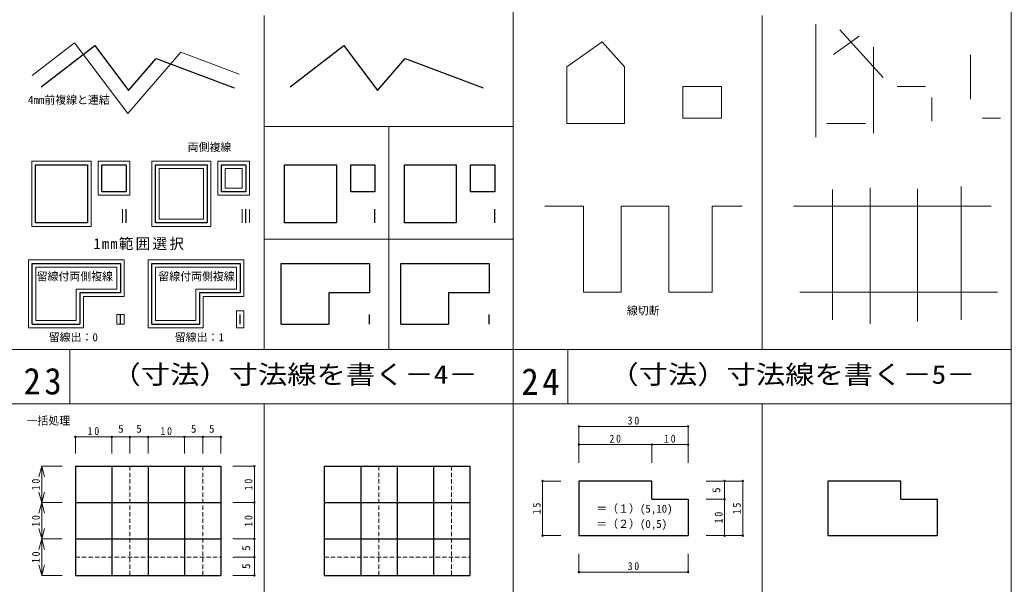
# Model space of a CAD drawing. Units: millimetres at full size, sheet at 1:1. Extents: x -410 to 410, y -277 to 277.
# Drawn here: x 138.1 to 410.5, y -127.9 to 27.2 of the extents above; entities that cross this region are included whole.
import ezdxf
from ezdxf.enums import TextEntityAlignment as Align

# ---------------------------------------------------------------- set-up
doc = ezdxf.new("R2010")
doc.units = ezdxf.units.MM
doc.header["$PDMODE"] = 32
doc.header["$PDSIZE"] = 0.4
doc.linetypes.add('DASHED1', pattern=[1.8, 1.2, -0.6])
doc.layers.add('0-0', color=7, linetype='Continuous', lineweight=20)
doc.layers.add('0-F', color=7, linetype='Continuous', lineweight=20)
doc.styles.add('ＭＳ 明朝', font='')
doc.styles.get('ＭＳ 明朝').set_extended_font_data('MS Mincho')

msp = doc.modelspace()

# ---------------------------------------------------------------- linework, layer by layer
at = {"layer": '0-0', "color": 4, "lineweight": 9}
for p, q in [((205.25, -63.4), (205.25, 28.4)), ((342.083, -63.4), (342.083, 28.4)), ((205.25, -2.124), (273.667, -2.124)), ((239.458, -2.124), (239.458, -63.4)), ((205.25, -33.109), (273.667, -33.109)), ((205.25, -170.2), (205.25, -78.4)), ((342.083, -170.2), (342.083, -78.4)), ((291.723, -84.581), (291.723, -89.581)), ((291.723, -84.581), (321.723, -84.581)), ((321.723, -84.581), (321.723, -89.581)), ((153.318, -87.465), (153.318, -91.986)), ((153.318, -87.465), (163.318, -87.465)), ((163.318, -87.465), (163.318, -91.986)), ((163.318, -87.465), (168.318, -87.465)), ((168.318, -87.465), (168.318, -91.986)), ((168.318, -87.465), (173.318, -87.465)), ((173.318, -87.465), (173.318, -91.986)), ((173.318, -87.465), (183.318, -87.465)), ((183.318, -87.465), (183.318, -91.986)), ((183.318, -87.465), (188.318, -87.465)), ((188.318, -87.465), (188.318, -91.986)), ((188.318, -87.465), (193.318, -87.465)), ((193.318, -87.465), (193.318, -91.986)), ((291.723, -89.581), (291.723, -94.581)), ((291.723, -89.581), (311.723, -89.581)), ((311.723, -89.581), (311.723, -94.581)), ((311.723, -89.581), (321.723, -89.581)), ((321.723, -89.581), (321.723, -94.581)), ((144.088, -95.501), (143.312, -98.398)), ((144.088, -95.501), (144.865, -98.398)), ((144.088, -95.501), (149.653, -95.501)), ((144.088, -105.501), (144.088, -95.501)), ((202.517, -95.501), (196.605, -95.501)), ((202.517, -105.501), (202.517, -95.501)), ((281.723, -99.581), (286.723, -99.581)), ((281.723, -114.581), (281.723, -99.581)), ((331.723, -99.581), (326.723, -99.581)), ((336.723, -99.581), (331.723, -99.581)), ((331.723, -104.581), (331.723, -99.581)), ((336.723, -114.581), (336.723, -99.581)), ((144.088, -105.501), (143.312, -102.603)), ((144.088, -105.501), (144.865, -102.603)), ((144.088, -105.501), (143.312, -108.398)), ((144.088, -105.501), (144.865, -108.398)), ((144.088, -105.501), (149.653, -105.501)), ((144.088, -115.501), (144.088, -105.501)), ((202.517, -105.501), (196.605, -105.501)), ((202.517, -115.501), (202.517, -105.501)), ((331.723, -104.581), (326.723, -104.581)), ((331.723, -114.581), (331.723, -104.581)), ((144.088, -115.501), (143.312, -112.603)), ((144.088, -115.501), (144.865, -112.603)), ((144.088, -115.501), (143.312, -118.398)), ((144.088, -115.501), (144.865, -118.398)), ((144.088, -115.501), (149.653, -115.501)), ((144.088, -125.501), (144.088, -115.501)), ((202.517, -115.501), (196.605, -115.501)), ((202.517, -120.501), (202.517, -115.501)), ((281.723, -114.581), (286.723, -114.581)), ((331.723, -114.581), (326.723, -114.581)), ((336.723, -114.581), (331.723, -114.581)), ((291.723, -124.581), (291.723, -119.581)), ((321.723, -124.581), (321.723, -119.581)), ((202.517, -120.501), (196.605, -120.501)), ((202.517, -125.501), (202.517, -120.501)), ((144.088, -125.501), (143.312, -122.603)), ((144.088, -125.501), (144.865, -122.603)), ((291.723, -124.581), (321.723, -124.581)), ((144.088, -125.501), (149.653, -125.501)), ((202.517, -125.501), (196.605, -125.501))]:
    msp.add_line(p, q, dxfattribs=at)
at = {"layer": '0-0'}
for p, q in [((356.793, 25.95), (356.793, -5.05)), ((361.638, 17.678), (368.706, 22.65)), ((375.341, 11.284), (363.451, 24.433)), ((288.377, 14.27), (298.063, 21.084)), ((304.224, 14.27), (298.063, 21.084)), ((372.64, 19.698), (372.64, -3.965)), ((167.736, 1.392), (182.339, 18.277)), ((182.339, 18.277), (198.378, 12.218)), ((399.342, 17.527), (399.342, 5.37)), ((288.377, 14.27), (288.377, -1.36)), ((304.224, 14.27), (304.224, -1.36)), ((320.288, 8.843), (320.288, 0.16)), ((379.153, 8.843), (386.968, 8.843)), ((388.704, 5.804), (388.704, -0.708)), ((407.591, 0.16), (402.598, 0.16)), ((288.377, -1.36), (304.224, -1.36)), ((359.832, -1.36), (370.47, -1.36)), ((141.403, -11.684), (157.668, -11.684)), ((141.403, -29.614), (141.403, -11.684)), ((159.589, -11.684), (168.246, -11.684)), ((159.589, -21.054), (159.589, -11.684)), ((174.315, -11.684), (190.58, -11.684)), ((174.315, -29.614), (174.315, -11.684)), ((190.58, -11.684), (190.58, -29.614)), ((192.501, -11.684), (201.158, -11.684)), ((192.501, -21.054), (192.501, -11.684)), ((201.158, -11.684), (201.158, -21.054)), ((176.315, -13.684), (188.58, -13.684)), ((176.315, -27.614), (176.315, -13.684)), ((188.58, -13.684), (188.58, -27.614)), ((194.501, -13.684), (199.158, -13.684)), ((194.501, -19.054), (194.501, -13.684)), ((199.158, -13.684), (199.158, -19.054)), ((199.158, -19.054), (194.501, -19.054)), ((371.772, -19.031), (371.772, -56.369)), ((396.737, -18.597), (396.737, -55.284)), ((201.158, -21.054), (192.501, -21.054)), ((361.352, -19.465), (361.352, -55.284)), ((384.797, -19.248), (384.797, -55.718)), ((282.298, -24.024), (292.935, -24.024)), ((292.935, -24.024), (292.935, -47.686)), ((303.355, -24.024), (316.38, -24.024)), ((303.355, -24.024), (303.355, -47.686)), ((316.38, -24.024), (316.38, -47.686)), ((328.32, -24.024), (336.569, -24.024)), ((328.32, -24.024), (328.32, -47.686)), ((350.715, -24.024), (404.986, -24.024)), ((166.246, -28.614), (166.246, -24.851)), ((199.158, -28.614), (199.158, -24.851)), ((201.158, -28.614), (201.158, -24.851)), ((190.58, -29.614), (174.315, -29.614)), ((188.58, -27.614), (176.315, -27.614)), ((140.452, -57.431), (140.452, -38.788)), ((140.452, -38.788), (166.703, -38.788)), ((142.452, -55.431), (142.452, -40.788)), ((142.452, -40.788), (164.703, -40.788)), ((164.703, -40.788), (164.703, -46.872)), ((166.703, -38.788), (166.703, -48.872)), ((173.364, -57.431), (173.364, -38.788)), ((173.364, -38.788), (199.615, -38.788)), ((175.364, -55.431), (175.364, -40.788)), ((175.364, -40.788), (197.615, -40.788)), ((197.615, -40.788), (197.615, -46.872)), ((199.615, -38.788), (199.615, -48.872)), ((164.703, -46.872), (153.528, -46.872)), ((153.528, -46.872), (153.528, -55.431)), ((166.703, -48.872), (155.528, -48.872)), ((155.528, -48.872), (155.528, -57.431)), ((197.615, -46.872), (186.44, -46.872)), ((186.44, -46.872), (186.44, -55.431)), ((199.615, -48.872), (188.44, -48.872)), ((188.44, -48.872), (188.44, -57.431)), ((292.935, -47.686), (303.355, -47.686)), ((316.38, -47.686), (328.32, -47.686)), ((352.452, -47.686), (406.722, -47.686)), ((164.703, -53.802), (166.703, -53.802)), ((164.703, -56.431), (164.703, -53.802)), ((166.703, -56.431), (166.703, -53.802)), ((197.615, -52.802), (199.615, -52.802)), ((197.615, -57.431), (197.615, -52.802)), ((199.615, -57.431), (199.615, -52.802)), ((142.452, -55.431), (153.528, -55.431)), ((164.703, -56.431), (166.703, -56.431)), ((175.364, -55.431), (186.44, -55.431)), ((140.452, -57.431), (155.528, -57.431)), ((173.364, -57.431), (188.44, -57.431)), ((197.615, -57.431), (199.615, -57.431))]:
    msp.add_line(p, q, dxfattribs=at)
at = {"layer": '0-0', "color": 3, "lineweight": 30}
for p, q in [((167.246, -28.614), (167.246, -24.851)), ((200.158, -28.614), (200.158, -24.851)), ((235.663, -28.614), (235.663, -24.851)), ((268.575, -28.614), (268.575, -24.851)), ((141.452, -56.431), (141.452, -39.788)), ((141.452, -39.788), (165.703, -39.788)), ((165.703, -39.788), (165.703, -47.872)), ((174.364, -56.431), (174.364, -39.788)), ((174.364, -39.788), (198.615, -39.788)), ((198.615, -39.788), (198.615, -47.872)), ((209.868, -56.431), (209.868, -39.788)), ((209.868, -39.788), (234.119, -39.788)), ((234.119, -39.788), (234.119, -47.872)), ((242.78, -56.431), (242.78, -39.788)), ((242.78, -39.788), (267.032, -39.788)), ((267.032, -39.788), (267.032, -47.872)), ((165.703, -56.431), (165.703, -53.802)), ((198.615, -56.431), (198.615, -53.802)), ((234.119, -56.431), (234.119, -53.802)), ((267.032, -56.431), (267.032, -53.802)), ((141.452, -56.431), (154.528, -56.431)), ((174.364, -56.431), (187.44, -56.431)), ((209.868, -56.431), (222.945, -56.431)), ((242.78, -56.431), (255.857, -56.431)), ((153.318, -95.501), (193.318, -95.501)), ((163.318, -95.501), (163.318, -125.501)), ((173.318, -95.501), (173.318, -125.501)), ((183.318, -95.501), (183.318, -125.501)), ((193.318, -95.501), (193.318, -125.501)), ((221.734, -95.501), (261.734, -95.501)), ((231.734, -95.501), (231.734, -125.501)), ((241.734, -95.501), (241.734, -125.501)), ((251.734, -95.501), (251.734, -125.501)), ((261.734, -95.501), (261.734, -125.501)), ((291.723, -99.581), (291.723, -114.581)), ((311.723, -99.581), (291.723, -99.581)), ((311.723, -104.581), (311.723, -99.581)), ((380.139, -104.581), (380.139, -99.581)), ((153.318, -105.501), (193.318, -105.501)), ((221.734, -105.501), (261.734, -105.501)), ((311.723, -104.581), (321.723, -104.581)), ((321.723, -104.581), (321.723, -114.581)), ((153.318, -115.501), (193.318, -115.501)), ((221.734, -115.501), (261.734, -115.501)), ((291.723, -114.581), (321.723, -114.581)), ((360.139, -114.581), (390.139, -114.581))]:
    msp.add_line(p, q, dxfattribs=at)
at = {"layer": '0-0', "color": 4, "linetype": 'DASHED1', "lineweight": 9}
for p, q in [((168.318, -95.501), (168.318, -125.501)), ((188.318, -95.501), (188.318, -125.501)), ((236.734, -95.501), (236.734, -125.501)), ((256.734, -95.501), (256.734, -125.501)), ((153.318, -120.501), (193.318, -120.501)), ((221.734, -120.501), (261.734, -120.501))]:
    msp.add_line(p, q, dxfattribs=at)
at = {"layer": '0-0'}
for points in [[(141.495, 11.877), (153.122, 20.878), (167.736, 1.392)], [(320.288, 8.843), (330.925, 8.843), (330.925, 0.16), (320.288, 0.16)], [(157.668, -11.684), (157.668, -29.614), (141.403, -29.614)], [(168.246, -11.684), (168.246, -21.054), (159.589, -21.054)]]:
    msp.add_lwpolyline(points, dxfattribs=at)
at = {"layer": '0-0', "color": 3, "lineweight": 30}
for points in [[(143.944, 8.714), (158.685, 20.127), (167.958, 7.763), (175.566, 16.56), (196.964, 8.477)], [(212.361, 8.714), (227.102, 20.127), (236.374, 7.763), (243.983, 16.56), (265.381, 8.477)], [(165.703, -47.872), (154.528, -47.872), (154.528, -56.431)], [(198.615, -47.872), (187.44, -47.872), (187.44, -56.431)], [(234.119, -47.872), (222.945, -47.872), (222.945, -56.431)], [(267.032, -47.872), (255.857, -47.872), (255.857, -56.431)], [(153.318, -95.501), (153.318, -125.501), (193.318, -125.501)], [(221.734, -95.501), (221.734, -125.501), (261.734, -125.501)], [(380.139, -99.581), (360.139, -99.581), (360.139, -114.581)], [(380.139, -104.581), (390.139, -104.581), (390.139, -114.581)]]:
    msp.add_lwpolyline(points, dxfattribs=at)
for points in [[(142.403, -12.684), (156.668, -12.684), (156.668, -28.614), (142.403, -28.614)], [(160.589, -12.684), (167.246, -12.684), (167.246, -20.054), (160.589, -20.054)], [(175.315, -12.684), (189.58, -12.684), (189.58, -28.614), (175.315, -28.614)], [(193.501, -12.684), (200.158, -12.684), (200.158, -20.054), (193.501, -20.054)], [(210.819, -12.684), (225.085, -12.684), (225.085, -28.614), (210.819, -28.614)], [(229.006, -12.684), (235.663, -12.684), (235.663, -20.054), (229.006, -20.054)], [(243.731, -12.684), (257.997, -12.684), (257.997, -28.614), (243.731, -28.614)], [(261.918, -12.684), (268.575, -12.684), (268.575, -20.054), (261.918, -20.054)]]:
    msp.add_lwpolyline(points, close=True, dxfattribs=at)
at = {"layer": '0-0', "color": 4}
for p in [(291.723, -84.581), (321.723, -84.581), (153.318, -87.465), (163.318, -87.465), (168.318, -87.465), (173.318, -87.465), (183.318, -87.465), (188.318, -87.465), (193.318, -87.465), (291.723, -89.581), (311.723, -89.581), (321.723, -89.581), (202.517, -95.501), (281.723, -99.581), (331.723, -99.581), (336.723, -99.581), (202.517, -105.501), (331.723, -104.581), (281.723, -114.581), (331.723, -114.581), (336.723, -114.581), (202.517, -115.501), (202.517, -120.501), (202.517, -125.501), (291.723, -124.581), (321.723, -124.581)]:
    msp.add_point(p, dxfattribs=at)
at = {"layer": '0-F'}
for p, q in [((273.667, -277), (273.667, 257)), ((410.5, -63.4), (-410.5, -63.4)), ((151.833, -63.4), (151.833, -78.4)), ((288.667, -63.4), (288.667, -78.4)), ((410.5, -78.4), (-410.5, -78.4))]:
    msp.add_line(p, q, dxfattribs=at)
msp.add_lwpolyline([(-410.5, -277), (410.5, -277), (410.5, 277), (-410.5, 277)], dxfattribs=at)

# ---------------------------------------------------------------- texts
at = {"layer": '0-0', "color": 4, "style": 'ＭＳ 明朝'}
for s, p in [('4mm前複線と連結', (140.302, 3.41)), ('両側複線', (184.178, -9.574)), ('留線付両側複線', (142.678, -45.103)), ('留線付両側複線', (176.105, -45.103)), ('線切断', (304.881, -54.509)), ('留線出：0', (146.014, -61.82)), ('留線出：1', (180.65, -61.82)), ('一括処理', (139.91, -84.748)), ('＝（１）(5,10)', (296.475, -108.943)), ('＝（２）(0,5)', (296.475, -113.128))]:
    msp.add_text(s, height=2.199, dxfattribs=at).set_placement(p, align=Align.BOTTOM_LEFT)
at = {"layer": '0-0', "color": 2, "style": 'ＭＳ 明朝', "width": 1.15}
for s, p in [('（寸法）寸法線を書く－4－', (163.25, -74.4)), ('（寸法）寸法線を書く－5－', (300.083, -74.4))]:
    msp.add_text(s, height=5.132, dxfattribs=at).set_placement(p, align=Align.BOTTOM_LEFT)
at = {"layer": '0-0', "style": 'ＭＳ 明朝'}
for p in [(165.068, -86.965), (170.068, -86.965), (185.068, -86.965), (190.068, -86.965)]:
    msp.add_text('5', height=2.199, dxfattribs=at).set_placement(p, align=Align.BOTTOM_LEFT)
for p in [(331.223, -102.831), (202.017, -118.751), (202.017, -123.751)]:
    msp.add_text('5', height=2.199, rotation=90, dxfattribs=at).set_placement(p, align=Align.BOTTOM_LEFT)
at = {"layer": '0-0', "color": 3, "insert": (158.292, -36.142), "char_height": 2.933, "attachment_point": 7, "style": 'ＭＳ 明朝'}
msp.add_mtext('\\T1.16;1mm範囲選択', dxfattribs=at)
at = {"layer": '0-0', "char_height": 2.199, "attachment_point": 7, "style": 'ＭＳ 明朝'}
for s, insert in [('\\T1.36;\\W0.9;30', (305.098, -84.081)), ('\\T1.36;\\W0.9;10', (156.693, -86.965)), ('\\T1.36;\\W0.9;10', (176.693, -86.965)), ('\\T1.36;\\W0.9;20', (300.098, -89.081)), ('\\T1.36;\\W0.9;10', (315.098, -89.081)), ('\\T1.36;\\W0.9;30', (305.098, -124.081))]:
    msp.add_mtext(s, dxfattribs=dict(at, insert=insert))
at = {"layer": '0-0', "char_height": 2.199, "attachment_point": 7, "rotation": 90, "style": 'ＭＳ 明朝'}
for s, insert in [('\\T1.36;\\W0.9;10', (143.588, -102.126)), ('\\T1.36;\\W0.9;10', (202.017, -102.126)), ('\\T1.36;\\W0.9;15', (281.223, -108.706)), ('\\T1.36;\\W0.9;15', (336.223, -108.706)), ('\\T1.36;\\W0.9;10', (331.223, -111.206)), ('\\T1.36;\\W0.9;10', (143.588, -112.126)), ('\\T1.36;\\W0.9;10', (202.017, -112.126)), ('\\T1.36;\\W0.9;10', (143.588, -122.126))]:
    msp.add_mtext(s, dxfattribs=dict(at, insert=insert))
at = {"layer": '0-F', "char_height": 7.331, "attachment_point": 7, "style": 'ＭＳ 明朝'}
for s, insert in [('\\T1.21;\\W0.95;23', (139.083, -75.9)), ('\\T1.21;\\W0.95;24', (275.917, -75.9))]:
    msp.add_mtext(s, dxfattribs=dict(at, insert=insert))

doc.saveas('drawing.dxf')
